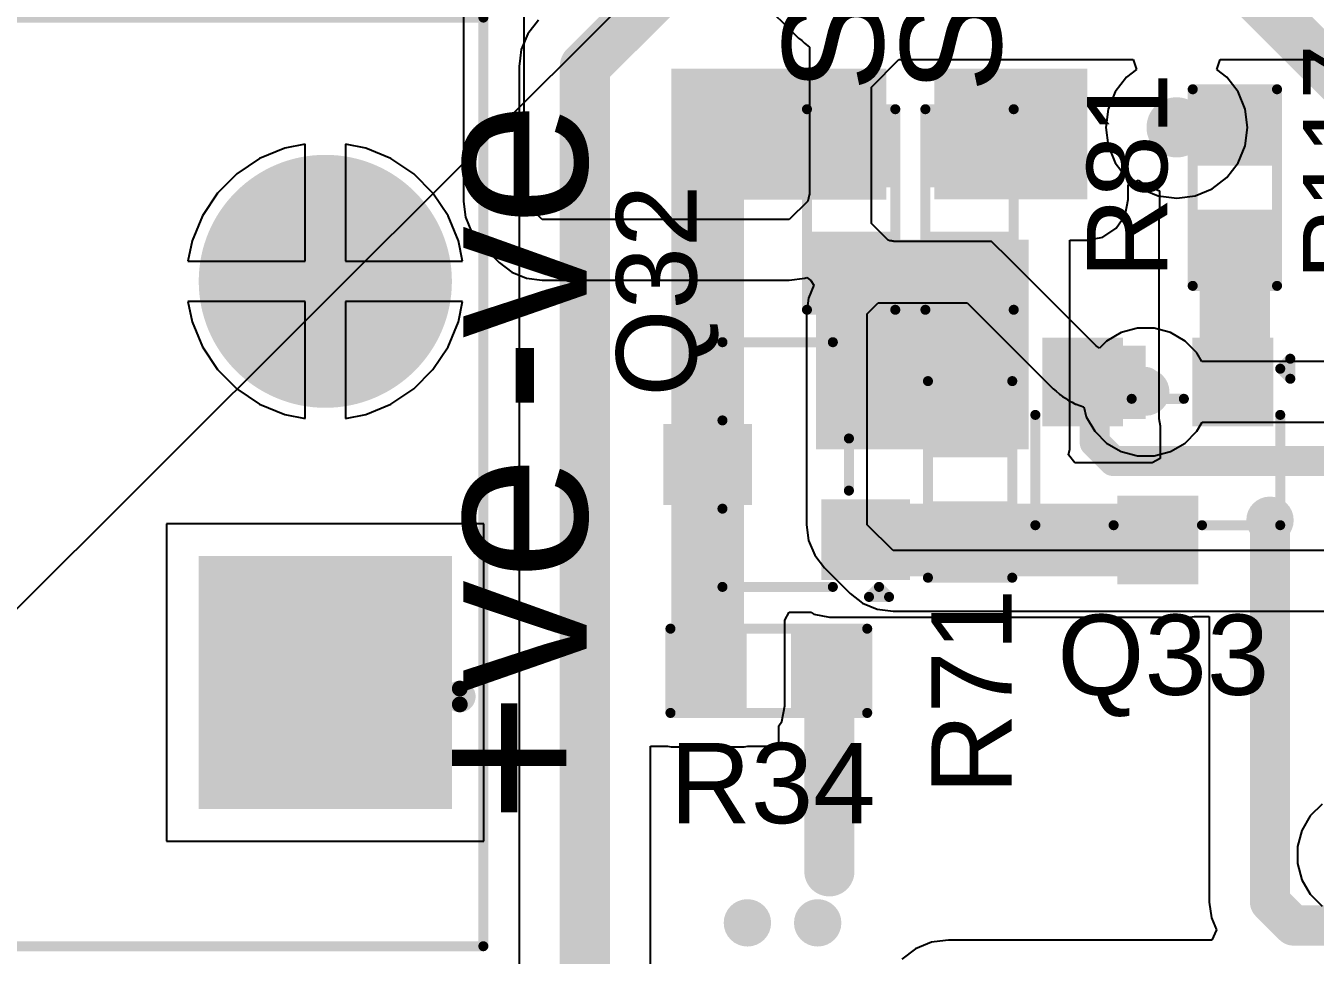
# Model space of a CAD drawing. Header units: millimetres. Extents: x 0 to 214, y 0 to 214.
# Drawn here: x 0.209 to 0.851, y 0.151 to 0.615 of the extents above; entities that cross this region are included whole.
import ezdxf

# ---------------------------------------------------------------- set-up
doc = ezdxf.new("R2010")
doc.units = ezdxf.units.MM
doc.header["$MEASUREMENT"] = 0
for name, color, linetype in [('BottomLayer', 5, 'Continuous'), ('BottomSolder', 6, 'Continuous'), ('MultiLayer', 9, 'Continuous'), ('PadHoleLayer', 156, 'Continuous'), ('TopLayer', 1, 'Continuous'), ('TopOverlay', 2, 'Continuous'), ('TopPaste', 8, 'Continuous'), ('TopSolder', 216, 'Continuous'), ('ViaHoleLayer', 16, 'Continuous')]:
    doc.layers.add(name, color=color, linetype=linetype)
doc.styles.add('Arial', font='', dxfattribs={"height": 0.2})
doc.styles.get('Arial').set_extended_font_data('Arial')

# ---------------------------------------------------------------- blocks, each defined once
blk = doc.blocks.new('TBP01R1_508_02BE_106')
at = {"layer": 'BottomLayer'}
blk.add_hatch(color=5, dxfattribs=at).paths.add_polyline_path([(-0.15906, 0.05906), (-0.04094, 0.05906), (-0.04094, -0.05906), (-0.15906, -0.05906)])
h = blk.add_hatch(color=5, dxfattribs=at)
edge = h.paths.add_edge_path()
edge.add_arc((0.1, 0), 0.05906, 0, 360)
at = {"layer": 'BottomSolder'}
blk.add_hatch(color=6, dxfattribs=at).paths.add_polyline_path([(-0.16306, 0.06306), (-0.03694, 0.06306), (-0.03694, -0.06306), (-0.16306, -0.06306)])
h = blk.add_hatch(color=6, dxfattribs=at)
edge = h.paths.add_edge_path()
edge.add_arc((0.1, 0), 0.06306, 0, 360)
at = {"layer": 'MultiLayer'}
blk.add_hatch(color=9, dxfattribs=at).paths.add_polyline_path([(-0.15906, 0.05906), (-0.04094, 0.05906), (-0.04094, -0.05906), (-0.15906, -0.05906)])
h = blk.add_hatch(color=9, dxfattribs=at)
edge = h.paths.add_edge_path()
edge.add_arc((0.1, 0), 0.05906, 0, 360)
at = {"layer": 'PadHoleLayer'}
h = blk.add_hatch(color=156, dxfattribs=at)
edge = h.paths.add_edge_path()
edge.add_arc((-0.1, 0), 0.03346, 0, 360)
h = blk.add_hatch(color=156, dxfattribs=at)
edge = h.paths.add_edge_path()
edge.add_arc((0.1, 0), 0.03346, 0, 360)
at = {"layer": 'TopLayer'}
blk.add_hatch(color=1, dxfattribs=at).paths.add_polyline_path([(-0.15906, 0.05906), (-0.04094, 0.05906), (-0.04094, -0.05906), (-0.15906, -0.05906)])
h = blk.add_hatch(color=1, dxfattribs=at)
edge = h.paths.add_edge_path()
edge.add_arc((0.1, 0), 0.05906, 0, 360)
at = {"layer": 'TopSolder'}
blk.add_hatch(color=216, dxfattribs=at).paths.add_polyline_path([(-0.16306, 0.06306), (-0.03694, 0.06306), (-0.03694, -0.06306), (-0.16306, -0.06306)])
h = blk.add_hatch(color=216, dxfattribs=at)
edge = h.paths.add_edge_path()
edge.add_arc((0.1, 0), 0.06306, 0, 360)
at = {"layer": 'TopOverlay'}
for points, const_width in [([(-0.2315, 0.3937), (0.2315, 0.3937)], 0.005), ([(-0.2315, 0.3937), (-0.2315, -0.07874)], 0.005), ([(0.2315, 0.3937), (0.2315, -0.07874)], 0.005), ([(-0.145, 0.339), (-0.126, 0.32)], 0.01), ([(-0.075, 0.339), (-0.094, 0.32)], 0.01), ([(0.055, 0.339), (0.074, 0.32)], 0.01), ([(0.055, 0.339), (0.074, 0.32)], 0.01), ([(0.125, 0.339), (0.106, 0.32)], 0.01), ([(0.125, 0.339), (0.106, 0.32)], 0.01), ([(-0.126, 0.32), (-0.094, 0.32)], 0.01), ([(0.074, 0.32), (0.106, 0.32)], 0.01), ([(0.074, 0.32), (0.106, 0.32)], 0.01), ([(-0.2315, -0.07874), (0.2315, -0.07874)], 0.005)]:
    blk.add_lwpolyline(points, dxfattribs=dict(at, const_width=const_width))
for points, const_width in [([(-0.23275, 0.3937, 1), (-0.23025, 0.3937, 1)], 0.0025), ([(-0.23275, 0.3937, 1), (-0.23025, 0.3937, 1)], 0.0025), ([(0.23025, 0.3937, 1), (0.23275, 0.3937, 1)], 0.0025), ([(0.23025, 0.3937, 1), (0.23275, 0.3937, 1)], 0.0025), ([(-0.1475, 0.339, 1), (-0.1425, 0.339, 1)], 0.005), ([(-0.0775, 0.339, 1), (-0.0725, 0.339, 1)], 0.005), ([(0.0525, 0.339, 1), (0.0575, 0.339, 1)], 0.005), ([(0.0525, 0.339, 1), (0.0575, 0.339, 1)], 0.005), ([(0.1225, 0.339, 1), (0.1275, 0.339, 1)], 0.005), ([(0.1225, 0.339, 1), (0.1275, 0.339, 1)], 0.005), ([(-0.1285, 0.32, 1), (-0.1235, 0.32, 1)], 0.005), ([(-0.1285, 0.32, 1), (-0.1235, 0.32, 1)], 0.005), ([(-0.0965, 0.32, 1), (-0.0915, 0.32, 1)], 0.005), ([(-0.0965, 0.32, 1), (-0.0915, 0.32, 1)], 0.005), ([(0.0715, 0.32, 1), (0.0765, 0.32, 1)], 0.005), ([(0.0715, 0.32, 1), (0.0765, 0.32, 1)], 0.005), ([(0.0715, 0.32, 1), (0.0765, 0.32, 1)], 0.005), ([(0.0715, 0.32, 1), (0.0765, 0.32, 1)], 0.005), ([(0.1035, 0.32, 1), (0.1085, 0.32, 1)], 0.005), ([(0.1035, 0.32, 1), (0.1085, 0.32, 1)], 0.005), ([(0.1035, 0.32, 1), (0.1085, 0.32, 1)], 0.005), ([(0.1035, 0.32, 1), (0.1085, 0.32, 1)], 0.005), ([(-0.10306, -0.067, 1), (-0.11094, -0.067, 1)], 0.00787), ([(-0.11291, -0.067, 1), (-0.10897, -0.067, 1)], 0.00394), ([(-0.10503, -0.067, 1), (-0.10109, -0.067, 1)], 0.00394), ([(-0.23275, -0.07874, 1), (-0.23025, -0.07874, 1)], 0.0025), ([(-0.23275, -0.07874, 1), (-0.23025, -0.07874, 1)], 0.0025), ([(0.23025, -0.07874, 1), (0.23275, -0.07874, 1)], 0.0025), ([(0.23025, -0.07874, 1), (0.23275, -0.07874, 1)], 0.0025)]:
    blk.add_lwpolyline(points, format="xyb", close=True, dxfattribs=dict(at, const_width=const_width))
blk = doc.blocks.new('S______B______211')
at = {"layer": 'TopLayer'}
for points in [[(-0.045, -0.0175), (-0.045, 0.0175), (-0.015, 0.0175), (-0.015, -0.0175)], [(0.015, -0.0175), (0.015, 0.0175), (0.045, 0.0175), (0.045, -0.0175)]]:
    blk.add_hatch(color=1, dxfattribs=at).paths.add_polyline_path(points)
at = {"layer": 'TopPaste'}
for points in [[(-0.045, -0.0175), (-0.045, 0.0175), (-0.015, 0.0175), (-0.015, -0.0175)], [(0.015, -0.0175), (0.015, 0.0175), (0.045, 0.0175), (0.045, -0.0175)]]:
    blk.add_hatch(color=8, dxfattribs=at).paths.add_polyline_path(points)
at = {"layer": 'TopSolder'}
for points in [[(-0.049, -0.0215), (-0.049, 0.0215), (-0.011, 0.0215), (-0.011, -0.0215)], [(0.011, -0.0215), (0.011, 0.0215), (0.049, 0.0215), (0.049, -0.0215)]]:
    blk.add_hatch(color=216, dxfattribs=at).paths.add_polyline_path(points)
at = {"layer": 'TopOverlay', "const_width": 0.005}
for points in [[(-0.05, 0.022), (-0.05, -0.022)], [(-0.05, 0.022), (0.05, 0.022)], [(0.05, 0.022), (0.05, -0.022)], [(-0.05, -0.022), (0.05, -0.022)]]:
    blk.add_lwpolyline(points, dxfattribs=at)
at = {"layer": 'TopOverlay', "const_width": 0.0025}
for points in [[(-0.05125, 0.022, 1), (-0.04875, 0.022, 1)], [(-0.05125, 0.022, 1), (-0.04875, 0.022, 1)], [(0.04875, 0.022, 1), (0.05125, 0.022, 1)], [(0.04875, 0.022, 1), (0.05125, 0.022, 1)], [(-0.05125, -0.022, 1), (-0.04875, -0.022, 1)], [(-0.05125, -0.022, 1), (-0.04875, -0.022, 1)], [(0.04875, -0.022, 1), (0.05125, -0.022, 1)], [(0.04875, -0.022, 1), (0.05125, -0.022, 1)]]:
    blk.add_lwpolyline(points, format="xyb", close=True, dxfattribs=at)
blk = doc.blocks.new('RES_0603_216')
at = {"layer": 'TopLayer'}
for points in [[(-0.015, 0.0175), (-0.015, -0.0175), (-0.045, -0.0175), (-0.045, 0.0175)], [(0.045, 0.0175), (0.045, -0.0175), (0.015, -0.0175), (0.015, 0.0175)]]:
    blk.add_hatch(color=1, dxfattribs=at).paths.add_polyline_path(points)
at = {"layer": 'TopPaste'}
for points in [[(-0.015, 0.0175), (-0.015, -0.0175), (-0.045, -0.0175), (-0.045, 0.0175)], [(0.045, 0.0175), (0.045, -0.0175), (0.015, -0.0175), (0.015, 0.0175)]]:
    blk.add_hatch(color=8, dxfattribs=at).paths.add_polyline_path(points)
at = {"layer": 'TopSolder'}
for points in [[(-0.011, 0.0215), (-0.011, -0.0215), (-0.049, -0.0215), (-0.049, 0.0215)], [(0.049, 0.0215), (0.049, -0.0215), (0.011, -0.0215), (0.011, 0.0215)]]:
    blk.add_hatch(color=216, dxfattribs=at).paths.add_polyline_path(points)
at = {"layer": 'TopOverlay', "const_width": 0.005}
for points in [[(-0.049, 0.021), (0.049, 0.021)], [(-0.049, -0.021), (-0.049, 0.021)], [(0.049, -0.021), (0.049, 0.021)], [(-0.049, -0.021), (0.049, -0.021)]]:
    blk.add_lwpolyline(points, dxfattribs=at)
at = {"layer": 'TopOverlay', "const_width": 0.0025}
for points in [[(-0.05025, 0.021, 1), (-0.04775, 0.021, 1)], [(-0.05025, 0.021, 1), (-0.04775, 0.021, 1)], [(0.04775, 0.021, 1), (0.05025, 0.021, 1)], [(0.04775, 0.021, 1), (0.05025, 0.021, 1)], [(-0.05025, -0.021, 1), (-0.04775, -0.021, 1)], [(-0.05025, -0.021, 1), (-0.04775, -0.021, 1)], [(0.04775, -0.021, 1), (0.05025, -0.021, 1)], [(0.04775, -0.021, 1), (0.05025, -0.021, 1)]]:
    blk.add_lwpolyline(points, format="xyb", close=True, dxfattribs=at)
blk = doc.blocks.new('SOT_23_232')
at = {"layer": 'TopLayer'}
for points in [[(-0.01614, 0.05748), (0.01614, 0.05748), (0.01614, 0.02126), (-0.01614, 0.02126)], [(-0.05354, -0.02126), (-0.02126, -0.02126), (-0.02126, -0.05748), (-0.05354, -0.05748)], [(0.02126, -0.02126), (0.05354, -0.02126), (0.05354, -0.05748), (0.02126, -0.05748)]]:
    blk.add_hatch(color=1, dxfattribs=at).paths.add_polyline_path(points)
at = {"layer": 'TopPaste'}
for points in [[(-0.01614, 0.05748), (0.01614, 0.05748), (0.01614, 0.02126), (-0.01614, 0.02126)], [(-0.05354, -0.02126), (-0.02126, -0.02126), (-0.02126, -0.05748), (-0.05354, -0.05748)], [(0.02126, -0.02126), (0.05354, -0.02126), (0.05354, -0.05748), (0.02126, -0.05748)]]:
    blk.add_hatch(color=8, dxfattribs=at).paths.add_polyline_path(points)
at = {"layer": 'TopSolder'}
for points in [[(-0.02014, 0.06148), (0.02014, 0.06148), (0.02014, 0.01726), (-0.02014, 0.01726)], [(-0.05754, -0.01726), (-0.01726, -0.01726), (-0.01726, -0.06148), (-0.05754, -0.06148)], [(0.01726, -0.01726), (0.05754, -0.01726), (0.05754, -0.06148), (0.01726, -0.06148)]]:
    blk.add_hatch(color=216, dxfattribs=at).paths.add_polyline_path(points)
at = {"layer": 'TopOverlay', "const_width": 0.005}
for points in [[(-0.022, 0.032), (-0.061, 0.032)], [(-0.061, 0.032), (-0.061, -0.023)], [(0.061, 0.032), (0.022, 0.032)], [(0.061, 0.032), (0.061, -0.023)], [(0.013, -0.031), (-0.013, -0.031)], [(-0.066, -0.041), (-0.066, -0.051)], [(-0.061, -0.046), (-0.066, -0.041)], [(-0.061, -0.046), (-0.066, -0.051)]]:
    blk.add_lwpolyline(points, dxfattribs=at)
at = {"layer": 'TopOverlay', "const_width": 0.0025}
for points in [[(-0.06225, 0.032, 1), (-0.05975, 0.032, 1)], [(-0.06225, 0.032, 1), (-0.05975, 0.032, 1)], [(-0.02325, 0.032, 1), (-0.02075, 0.032, 1)], [(0.02075, 0.032, 1), (0.02325, 0.032, 1)], [(0.05975, 0.032, 1), (0.06225, 0.032, 1)], [(0.05975, 0.032, 1), (0.06225, 0.032, 1)], [(-0.06225, -0.023, 1), (-0.05975, -0.023, 1)], [(0.05975, -0.023, 1), (0.06225, -0.023, 1)], [(-0.01425, -0.031, 1), (-0.01175, -0.031, 1)], [(0.01175, -0.031, 1), (0.01425, -0.031, 1)], [(-0.06725, -0.041, 1), (-0.06475, -0.041, 1)], [(-0.06725, -0.041, 1), (-0.06475, -0.041, 1)], [(-0.06225, -0.046, 1), (-0.05975, -0.046, 1)], [(-0.06225, -0.046, 1), (-0.05975, -0.046, 1)], [(-0.06725, -0.051, 1), (-0.06475, -0.051, 1)], [(-0.06725, -0.051, 1), (-0.06475, -0.051, 1)]]:
    blk.add_lwpolyline(points, format="xyb", close=True, dxfattribs=at)
blk = doc.blocks.new('SOT_23_233')
at = {"layer": 'TopLayer'}
for points in [[(-0.01614, 0.05748), (0.01614, 0.05748), (0.01614, 0.02126), (-0.01614, 0.02126)], [(-0.05354, -0.02126), (-0.02126, -0.02126), (-0.02126, -0.05748), (-0.05354, -0.05748)], [(0.02126, -0.02126), (0.05354, -0.02126), (0.05354, -0.05748), (0.02126, -0.05748)]]:
    blk.add_hatch(color=1, dxfattribs=at).paths.add_polyline_path(points)
at = {"layer": 'TopPaste'}
for points in [[(-0.01614, 0.05748), (0.01614, 0.05748), (0.01614, 0.02126), (-0.01614, 0.02126)], [(-0.05354, -0.02126), (-0.02126, -0.02126), (-0.02126, -0.05748), (-0.05354, -0.05748)], [(0.02126, -0.02126), (0.05354, -0.02126), (0.05354, -0.05748), (0.02126, -0.05748)]]:
    blk.add_hatch(color=8, dxfattribs=at).paths.add_polyline_path(points)
at = {"layer": 'TopSolder'}
for points in [[(-0.02014, 0.06148), (0.02014, 0.06148), (0.02014, 0.01726), (-0.02014, 0.01726)], [(-0.05754, -0.01726), (-0.01726, -0.01726), (-0.01726, -0.06148), (-0.05754, -0.06148)], [(0.01726, -0.01726), (0.05754, -0.01726), (0.05754, -0.06148), (0.01726, -0.06148)]]:
    blk.add_hatch(color=216, dxfattribs=at).paths.add_polyline_path(points)
at = {"layer": 'TopOverlay', "const_width": 0.005}
for points in [[(-0.061, 0.032), (-0.022, 0.032)], [(-0.061, 0.032), (-0.061, -0.023)], [(0.022, 0.032), (0.061, 0.032)], [(0.061, 0.032), (0.061, -0.023)], [(-0.013, -0.031), (0.013, -0.031)], [(-0.066, -0.041), (-0.066, -0.051)], [(-0.066, -0.041), (-0.061, -0.046)], [(-0.061, -0.046), (-0.066, -0.051)]]:
    blk.add_lwpolyline(points, dxfattribs=at)
at = {"layer": 'TopOverlay', "const_width": 0.0025}
for points in [[(-0.06225, 0.032, 1), (-0.05975, 0.032, 1)], [(-0.06225, 0.032, 1), (-0.05975, 0.032, 1)], [(-0.02325, 0.032, 1), (-0.02075, 0.032, 1)], [(0.02075, 0.032, 1), (0.02325, 0.032, 1)], [(0.05975, 0.032, 1), (0.06225, 0.032, 1)], [(0.05975, 0.032, 1), (0.06225, 0.032, 1)], [(-0.06225, -0.023, 1), (-0.05975, -0.023, 1)], [(0.05975, -0.023, 1), (0.06225, -0.023, 1)], [(-0.01425, -0.031, 1), (-0.01175, -0.031, 1)], [(0.01175, -0.031, 1), (0.01425, -0.031, 1)], [(-0.06725, -0.041, 1), (-0.06475, -0.041, 1)], [(-0.06725, -0.041, 1), (-0.06475, -0.041, 1)], [(-0.06225, -0.046, 1), (-0.05975, -0.046, 1)], [(-0.06225, -0.046, 1), (-0.05975, -0.046, 1)], [(-0.06725, -0.051, 1), (-0.06475, -0.051, 1)], [(-0.06725, -0.051, 1), (-0.06475, -0.051, 1)]]:
    blk.add_lwpolyline(points, format="xyb", close=True, dxfattribs=at)
blk = doc.blocks.new('S______B______259')
at = {"layer": 'TopLayer'}
for points in [[(-0.045, -0.0175), (-0.045, 0.0175), (-0.015, 0.0175), (-0.015, -0.0175)], [(0.015, -0.0175), (0.015, 0.0175), (0.045, 0.0175), (0.045, -0.0175)]]:
    blk.add_hatch(color=1, dxfattribs=at).paths.add_polyline_path(points)
at = {"layer": 'TopPaste'}
for points in [[(-0.045, -0.0175), (-0.045, 0.0175), (-0.015, 0.0175), (-0.015, -0.0175)], [(0.015, -0.0175), (0.015, 0.0175), (0.045, 0.0175), (0.045, -0.0175)]]:
    blk.add_hatch(color=8, dxfattribs=at).paths.add_polyline_path(points)
at = {"layer": 'TopSolder'}
for points in [[(-0.049, -0.0215), (-0.049, 0.0215), (-0.011, 0.0215), (-0.011, -0.0215)], [(0.011, -0.0215), (0.011, 0.0215), (0.049, 0.0215), (0.049, -0.0215)]]:
    blk.add_hatch(color=216, dxfattribs=at).paths.add_polyline_path(points)
at = {"layer": 'TopOverlay', "const_width": 0.005}
for points in [[(0.05, 0.022), (-0.05, 0.022)], [(-0.05, -0.022), (-0.05, 0.022)], [(0.05, -0.022), (0.05, 0.022)], [(0.05, -0.022), (-0.05, -0.022)]]:
    blk.add_lwpolyline(points, dxfattribs=at)
at = {"layer": 'TopOverlay', "const_width": 0.0025}
for points in [[(-0.05125, 0.022, 1), (-0.04875, 0.022, 1)], [(-0.05125, 0.022, 1), (-0.04875, 0.022, 1)], [(0.04875, 0.022, 1), (0.05125, 0.022, 1)], [(0.04875, 0.022, 1), (0.05125, 0.022, 1)], [(-0.05125, -0.022, 1), (-0.04875, -0.022, 1)], [(-0.05125, -0.022, 1), (-0.04875, -0.022, 1)], [(0.04875, -0.022, 1), (0.05125, -0.022, 1)], [(0.04875, -0.022, 1), (0.05125, -0.022, 1)]]:
    blk.add_lwpolyline(points, format="xyb", close=True, dxfattribs=at)
blk = doc.blocks.new('RES_0603_282')
at = {"layer": 'TopLayer'}
for points in [[(-0.015, 0.0175), (-0.015, -0.0175), (-0.045, -0.0175), (-0.045, 0.0175)], [(0.045, 0.0175), (0.045, -0.0175), (0.015, -0.0175), (0.015, 0.0175)]]:
    blk.add_hatch(color=1, dxfattribs=at).paths.add_polyline_path(points)
at = {"layer": 'TopPaste'}
for points in [[(-0.015, 0.0175), (-0.015, -0.0175), (-0.045, -0.0175), (-0.045, 0.0175)], [(0.045, 0.0175), (0.045, -0.0175), (0.015, -0.0175), (0.015, 0.0175)]]:
    blk.add_hatch(color=8, dxfattribs=at).paths.add_polyline_path(points)
at = {"layer": 'TopSolder'}
for points in [[(-0.011, 0.0215), (-0.011, -0.0215), (-0.049, -0.0215), (-0.049, 0.0215)], [(0.049, 0.0215), (0.049, -0.0215), (0.011, -0.0215), (0.011, 0.0215)]]:
    blk.add_hatch(color=216, dxfattribs=at).paths.add_polyline_path(points)
at = {"layer": 'TopOverlay', "const_width": 0.005}
for points in [[(-0.049, -0.021), (-0.049, 0.021)], [(0.049, 0.021), (-0.049, 0.021)], [(0.049, -0.021), (0.049, 0.021)], [(0.049, -0.021), (-0.049, -0.021)]]:
    blk.add_lwpolyline(points, dxfattribs=at)
at = {"layer": 'TopOverlay', "const_width": 0.0025}
for points in [[(-0.05025, 0.021, 1), (-0.04775, 0.021, 1)], [(-0.05025, 0.021, 1), (-0.04775, 0.021, 1)], [(0.04775, 0.021, 1), (0.05025, 0.021, 1)], [(0.04775, 0.021, 1), (0.05025, 0.021, 1)], [(-0.05025, -0.021, 1), (-0.04775, -0.021, 1)], [(-0.05025, -0.021, 1), (-0.04775, -0.021, 1)], [(0.04775, -0.021, 1), (0.05025, -0.021, 1)], [(0.04775, -0.021, 1), (0.05025, -0.021, 1)]]:
    blk.add_lwpolyline(points, format="xyb", close=True, dxfattribs=at)
blk = doc.blocks.new('RES_0603_283')
at = {"layer": 'TopLayer'}
for points in [[(-0.015, 0.0175), (-0.015, -0.0175), (-0.045, -0.0175), (-0.045, 0.0175)], [(0.045, 0.0175), (0.045, -0.0175), (0.015, -0.0175), (0.015, 0.0175)]]:
    blk.add_hatch(color=1, dxfattribs=at).paths.add_polyline_path(points)
at = {"layer": 'TopPaste'}
for points in [[(-0.015, 0.0175), (-0.015, -0.0175), (-0.045, -0.0175), (-0.045, 0.0175)], [(0.045, 0.0175), (0.045, -0.0175), (0.015, -0.0175), (0.015, 0.0175)]]:
    blk.add_hatch(color=8, dxfattribs=at).paths.add_polyline_path(points)
at = {"layer": 'TopSolder'}
for points in [[(-0.011, 0.0215), (-0.011, -0.0215), (-0.049, -0.0215), (-0.049, 0.0215)], [(0.049, 0.0215), (0.049, -0.0215), (0.011, -0.0215), (0.011, 0.0215)]]:
    blk.add_hatch(color=216, dxfattribs=at).paths.add_polyline_path(points)
at = {"layer": 'TopOverlay', "const_width": 0.005}
for points in [[(-0.049, -0.021), (-0.049, 0.021)], [(0.049, 0.021), (-0.049, 0.021)], [(0.049, -0.021), (0.049, 0.021)], [(0.049, -0.021), (-0.049, -0.021)]]:
    blk.add_lwpolyline(points, dxfattribs=at)
at = {"layer": 'TopOverlay', "const_width": 0.0025}
for points in [[(-0.05025, 0.021, 1), (-0.04775, 0.021, 1)], [(-0.05025, 0.021, 1), (-0.04775, 0.021, 1)], [(0.04775, 0.021, 1), (0.05025, 0.021, 1)], [(0.04775, 0.021, 1), (0.05025, 0.021, 1)], [(-0.05025, -0.021, 1), (-0.04775, -0.021, 1)], [(-0.05025, -0.021, 1), (-0.04775, -0.021, 1)], [(0.04775, -0.021, 1), (0.05025, -0.021, 1)], [(0.04775, -0.021, 1), (0.05025, -0.021, 1)]]:
    blk.add_lwpolyline(points, format="xyb", close=True, dxfattribs=at)

msp = doc.modelspace()

# ---------------------------------------------------------------- hatches: boundary and pattern name
at = {"layer": 'BottomLayer'}
h = msp.add_hatch(color=5, dxfattribs=at)
edge = h.paths.add_edge_path()
edge.add_arc((0.5484, 0.57728), 0.01181, 0, 360)
h = msp.add_hatch(color=5, dxfattribs=at)
edge = h.paths.add_edge_path()
edge.add_arc((0.575, 0.577), 0.01181, 0, 360)
h = msp.add_hatch(color=5, dxfattribs=at)
edge = h.paths.add_edge_path()
edge.add_arc((0.67682, 0.57896), 0.01181, 0, 360)
h = msp.add_hatch(color=5, dxfattribs=at)
edge = h.paths.add_edge_path()
edge.add_arc((0.7121, 0.57896), 0.01181, 0, 360)
h = msp.add_hatch(color=5, dxfattribs=at)
edge = h.paths.add_edge_path()
edge.add_arc((0.78202, 0.56398), 0.01181, 0, 360)
h = msp.add_hatch(color=5, dxfattribs=at)
edge = h.paths.add_edge_path()
edge.add_arc((0.5484, 0.54628), 0.01181, 0, 360)
h = msp.add_hatch(color=5, dxfattribs=at)
edge = h.paths.add_edge_path()
edge.add_arc((0.575, 0.546), 0.01181, 0, 360)
h = msp.add_hatch(color=5, dxfattribs=at)
edge = h.paths.add_edge_path()
edge.add_arc((0.7121, 0.54403), 0.01181, 0, 360)
h = msp.add_hatch(color=5, dxfattribs=at)
edge = h.paths.add_edge_path()
edge.add_arc((0.65026, 0.45396), 0.01181, 0, 360)
h = msp.add_hatch(color=5, dxfattribs=at)
edge = h.paths.add_edge_path()
edge.add_arc((0.67914, 0.45396), 0.01181, 0, 360)
h = msp.add_hatch(color=5, dxfattribs=at)
edge = h.paths.add_edge_path()
edge.add_arc((0.76667, 0.432), 0.01181, 0, 360)
h = msp.add_hatch(color=5, dxfattribs=at)
edge = h.paths.add_edge_path()
edge.add_arc((0.64992, 0.41993), 0.01181, 0, 360)
h = msp.add_hatch(color=5, dxfattribs=at)
edge = h.paths.add_edge_path()
edge.add_arc((0.82854, 0.36809), 0.01181, 0, 360)
h = msp.add_hatch(color=5, dxfattribs=at)
edge = h.paths.add_edge_path()
edge.add_arc((0.5682, 0.16736), 0.01181, 0, 360)
h = msp.add_hatch(color=5, dxfattribs=at)
edge = h.paths.add_edge_path()
edge.add_arc((0.6032, 0.16736), 0.01181, 0, 360)
at = {"layer": 'BottomSolder'}
h = msp.add_hatch(color=6, dxfattribs=at)
edge = h.paths.add_edge_path()
edge.add_arc((0.67682, 0.57896), 0.00591, 0, 360)
h = msp.add_hatch(color=6, dxfattribs=at)
edge = h.paths.add_edge_path()
edge.add_arc((0.7121, 0.57896), 0.00591, 0, 360)
h = msp.add_hatch(color=6, dxfattribs=at)
edge = h.paths.add_edge_path()
edge.add_arc((0.5484, 0.57728), 0.00591, 0, 360)
h = msp.add_hatch(color=6, dxfattribs=at)
edge = h.paths.add_edge_path()
edge.add_arc((0.575, 0.577), 0.00591, 0, 360)
h = msp.add_hatch(color=6, dxfattribs=at)
edge = h.paths.add_edge_path()
edge.add_arc((0.78202, 0.56398), 0.00591, 0, 360)
h = msp.add_hatch(color=6, dxfattribs=at)
edge = h.paths.add_edge_path()
edge.add_arc((0.5484, 0.54628), 0.00591, 0, 360)
h = msp.add_hatch(color=6, dxfattribs=at)
edge = h.paths.add_edge_path()
edge.add_arc((0.575, 0.546), 0.00591, 0, 360)
h = msp.add_hatch(color=6, dxfattribs=at)
edge = h.paths.add_edge_path()
edge.add_arc((0.7121, 0.54403), 0.00591, 0, 360)
h = msp.add_hatch(color=6, dxfattribs=at)
edge = h.paths.add_edge_path()
edge.add_arc((0.65026, 0.45396), 0.00591, 0, 360)
h = msp.add_hatch(color=6, dxfattribs=at)
edge = h.paths.add_edge_path()
edge.add_arc((0.67914, 0.45396), 0.00591, 0, 360)
h = msp.add_hatch(color=6, dxfattribs=at)
edge = h.paths.add_edge_path()
edge.add_arc((0.76667, 0.432), 0.00591, 0, 360)
h = msp.add_hatch(color=6, dxfattribs=at)
edge = h.paths.add_edge_path()
edge.add_arc((0.64992, 0.41993), 0.00591, 0, 360)
h = msp.add_hatch(color=6, dxfattribs=at)
edge = h.paths.add_edge_path()
edge.add_arc((0.82854, 0.36809), 0.00591, 0, 360)
h = msp.add_hatch(color=6, dxfattribs=at)
edge = h.paths.add_edge_path()
edge.add_arc((0.5682, 0.16736), 0.00591, 0, 360)
h = msp.add_hatch(color=6, dxfattribs=at)
edge = h.paths.add_edge_path()
edge.add_arc((0.6032, 0.16736), 0.00591, 0, 360)
at = {"layer": 'TopLayer'}
for points in [[(0.53029, 0.52796), (0.63737, 0.52796), (0.63737, 0.59331), (0.53029, 0.59331)], [(0.66137, 0.52807), (0.73749, 0.52807), (0.73749, 0.59331), (0.66137, 0.59331)], [(0.56651, 0.56803), (0.53029, 0.56803), (0.53029, 0.27553), (0.56651, 0.27553)], [(0.82854, 0.51896), (0.79354, 0.51896), (0.79354, 0.41889), (0.82854, 0.41889)], [(0.60237, 0.40346), (0.70837, 0.40346), (0.70837, 0.50803), (0.60237, 0.50803)], [(0.7191, 0.41861), (0.76667, 0.41861), (0.76667, 0.45511), (0.7191, 0.45511)], [(0.78878, 0.37637), (0.60903, 0.37637), (0.60903, 0.34015), (0.78878, 0.34015)]]:
    msp.add_hatch(color=1, dxfattribs=at).paths.add_polyline_path(points)
h = msp.add_hatch(color=1, dxfattribs=at)
edge = h.paths.add_edge_path()
edge.add_arc((0.5484, 0.57728), 0.01181, 0, 360)
h = msp.add_hatch(color=1, dxfattribs=at)
edge = h.paths.add_edge_path()
edge.add_arc((0.575, 0.577), 0.01181, 0, 360)
h = msp.add_hatch(color=1, dxfattribs=at)
edge = h.paths.add_edge_path()
edge.add_arc((0.67682, 0.57896), 0.01181, 0, 360)
h = msp.add_hatch(color=1, dxfattribs=at)
edge = h.paths.add_edge_path()
edge.add_arc((0.7121, 0.57896), 0.01181, 0, 360)
h = msp.add_hatch(color=1, dxfattribs=at)
edge = h.paths.add_edge_path()
edge.add_arc((0.78202, 0.56398), 0.01181, 0, 360)
h = msp.add_hatch(color=1, dxfattribs=at)
edge = h.paths.add_edge_path()
edge.add_arc((0.5484, 0.54628), 0.01181, 0, 360)
h = msp.add_hatch(color=1, dxfattribs=at)
edge = h.paths.add_edge_path()
edge.add_arc((0.575, 0.546), 0.01181, 0, 360)
h = msp.add_hatch(color=1, dxfattribs=at)
edge = h.paths.add_edge_path()
edge.add_arc((0.7121, 0.54403), 0.01181, 0, 360)
h = msp.add_hatch(color=1, dxfattribs=at)
edge = h.paths.add_edge_path()
edge.add_arc((0.65026, 0.45396), 0.01181, 0, 360)
h = msp.add_hatch(color=1, dxfattribs=at)
edge = h.paths.add_edge_path()
edge.add_arc((0.67914, 0.45396), 0.01181, 0, 360)
h = msp.add_hatch(color=1, dxfattribs=at)
edge = h.paths.add_edge_path()
edge.add_arc((0.76667, 0.432), 0.01181, 0, 360)
h = msp.add_hatch(color=1, dxfattribs=at)
edge = h.paths.add_edge_path()
edge.add_arc((0.64992, 0.41993), 0.01181, 0, 360)
h = msp.add_hatch(color=1, dxfattribs=at)
edge = h.paths.add_edge_path()
edge.add_arc((0.82854, 0.36809), 0.01181, 0, 360)
h = msp.add_hatch(color=1, dxfattribs=at)
edge = h.paths.add_edge_path()
edge.add_arc((0.5682, 0.16736), 0.01181, 0, 360)
h = msp.add_hatch(color=1, dxfattribs=at)
edge = h.paths.add_edge_path()
edge.add_arc((0.6032, 0.16736), 0.01181, 0, 360)
at = {"layer": 'TopSolder'}
h = msp.add_hatch(color=216, dxfattribs=at)
edge = h.paths.add_edge_path()
edge.add_arc((0.67682, 0.57896), 0.00591, 0, 360)
h = msp.add_hatch(color=216, dxfattribs=at)
edge = h.paths.add_edge_path()
edge.add_arc((0.7121, 0.57896), 0.00591, 0, 360)
h = msp.add_hatch(color=216, dxfattribs=at)
edge = h.paths.add_edge_path()
edge.add_arc((0.5484, 0.57728), 0.00591, 0, 360)
h = msp.add_hatch(color=216, dxfattribs=at)
edge = h.paths.add_edge_path()
edge.add_arc((0.575, 0.577), 0.00591, 0, 360)
h = msp.add_hatch(color=216, dxfattribs=at)
edge = h.paths.add_edge_path()
edge.add_arc((0.78202, 0.56398), 0.00591, 0, 360)
h = msp.add_hatch(color=216, dxfattribs=at)
edge = h.paths.add_edge_path()
edge.add_arc((0.5484, 0.54628), 0.00591, 0, 360)
h = msp.add_hatch(color=216, dxfattribs=at)
edge = h.paths.add_edge_path()
edge.add_arc((0.575, 0.546), 0.00591, 0, 360)
h = msp.add_hatch(color=216, dxfattribs=at)
edge = h.paths.add_edge_path()
edge.add_arc((0.7121, 0.54403), 0.00591, 0, 360)
h = msp.add_hatch(color=216, dxfattribs=at)
edge = h.paths.add_edge_path()
edge.add_arc((0.65026, 0.45396), 0.00591, 0, 360)
h = msp.add_hatch(color=216, dxfattribs=at)
edge = h.paths.add_edge_path()
edge.add_arc((0.67914, 0.45396), 0.00591, 0, 360)
h = msp.add_hatch(color=216, dxfattribs=at)
edge = h.paths.add_edge_path()
edge.add_arc((0.76667, 0.432), 0.00591, 0, 360)
h = msp.add_hatch(color=216, dxfattribs=at)
edge = h.paths.add_edge_path()
edge.add_arc((0.64992, 0.41993), 0.00591, 0, 360)
h = msp.add_hatch(color=216, dxfattribs=at)
edge = h.paths.add_edge_path()
edge.add_arc((0.82854, 0.36809), 0.00591, 0, 360)
h = msp.add_hatch(color=216, dxfattribs=at)
edge = h.paths.add_edge_path()
edge.add_arc((0.5682, 0.16736), 0.00591, 0, 360)
h = msp.add_hatch(color=216, dxfattribs=at)
edge = h.paths.add_edge_path()
edge.add_arc((0.6032, 0.16736), 0.00591, 0, 360)
at = {"layer": 'ViaHoleLayer'}
h = msp.add_hatch(color=16, dxfattribs=at)
edge = h.paths.add_edge_path()
edge.add_arc((0.67682, 0.57896), 0.00591, 0, 360)
h = msp.add_hatch(color=16, dxfattribs=at)
edge = h.paths.add_edge_path()
edge.add_arc((0.7121, 0.57896), 0.00591, 0, 360)
h = msp.add_hatch(color=16, dxfattribs=at)
edge = h.paths.add_edge_path()
edge.add_arc((0.5484, 0.57728), 0.00591, 0, 360)
h = msp.add_hatch(color=16, dxfattribs=at)
edge = h.paths.add_edge_path()
edge.add_arc((0.575, 0.577), 0.00591, 0, 360)
h = msp.add_hatch(color=16, dxfattribs=at)
edge = h.paths.add_edge_path()
edge.add_arc((0.78202, 0.56398), 0.00591, 0, 360)
h = msp.add_hatch(color=16, dxfattribs=at)
edge = h.paths.add_edge_path()
edge.add_arc((0.5484, 0.54628), 0.00591, 0, 360)
h = msp.add_hatch(color=16, dxfattribs=at)
edge = h.paths.add_edge_path()
edge.add_arc((0.575, 0.546), 0.00591, 0, 360)
h = msp.add_hatch(color=16, dxfattribs=at)
edge = h.paths.add_edge_path()
edge.add_arc((0.7121, 0.54403), 0.00591, 0, 360)
h = msp.add_hatch(color=16, dxfattribs=at)
edge = h.paths.add_edge_path()
edge.add_arc((0.65026, 0.45396), 0.00591, 0, 360)
h = msp.add_hatch(color=16, dxfattribs=at)
edge = h.paths.add_edge_path()
edge.add_arc((0.67914, 0.45396), 0.00591, 0, 360)
h = msp.add_hatch(color=16, dxfattribs=at)
edge = h.paths.add_edge_path()
edge.add_arc((0.76667, 0.432), 0.00591, 0, 360)
h = msp.add_hatch(color=16, dxfattribs=at)
edge = h.paths.add_edge_path()
edge.add_arc((0.64992, 0.41993), 0.00591, 0, 360)
h = msp.add_hatch(color=16, dxfattribs=at)
edge = h.paths.add_edge_path()
edge.add_arc((0.82854, 0.36809), 0.00591, 0, 360)
h = msp.add_hatch(color=16, dxfattribs=at)
edge = h.paths.add_edge_path()
edge.add_arc((0.5682, 0.16736), 0.00591, 0, 360)
h = msp.add_hatch(color=16, dxfattribs=at)
edge = h.paths.add_edge_path()
edge.add_arc((0.6032, 0.16736), 0.00591, 0, 360)

# ---------------------------------------------------------------- linework, layer by layer
at = {"layer": 'BottomLayer'}
for p, q in [((0.457, 0.527), (0.457, 0.981)), ((0.42674, 0.69507), (0.42674, 0.527)), ((0.57426, 0.62794), (0.5937, 0.60851)), ((0.5937, 0.60851), (0.59527, 0.6073)), ((0.59527, 0.6073), (0.59668, 0.6059)), ((0.59668, 0.6059), (0.59911, 0.60403)), ((0.59911, 0.60403), (0.59911, 0.59395)), ((0.62997, 0.58407), (0.64368, 0.59778)), ((0.64368, 0.59778), (0.76036, 0.59778)), ((0.76036, 0.59778), (0.76205, 0.59278)), ((0.802, 0.59278), (0.80369, 0.59778)), ((0.80369, 0.59778), (0.93682, 0.59778)), ((0.59911, 0.59395), (0.59903, 0.59345)), ((0.59903, 0.59345), (0.59911, 0.59275)), ((0.59911, 0.59275), (0.59911, 0.53274)), ((0.76205, 0.59278), (0.75706, 0.58895)), ((0.80699, 0.58895), (0.802, 0.59278)), ((0.75706, 0.58895), (0.75145, 0.58163)), ((0.80701, 0.58892), (0.80699, 0.58895)), ((0.81262, 0.58161), (0.80701, 0.58892)), ((0.62997, 0.51603), (0.62997, 0.58407)), ((0.75145, 0.58163), (0.74793, 0.57312)), ((0.81615, 0.5731), (0.81262, 0.58161)), ((0.74793, 0.57312), (0.74672, 0.56398)), ((0.81735, 0.56396), (0.81615, 0.5731)), ((0.74672, 0.56398), (0.74793, 0.55485)), ((0.81615, 0.55482), (0.81735, 0.56396)), ((0.33778, 0.55362), (0.32521, 0.54842)), ((0.34792, 0.55564), (0.33778, 0.55362)), ((0.34792, 0.49722), (0.34792, 0.55564)), ((0.37806, 0.55362), (0.36792, 0.55564)), ((0.36792, 0.55564), (0.36792, 0.49722)), ((0.39063, 0.54842), (0.37806, 0.55362)), ((0.74793, 0.55485), (0.75145, 0.54633)), ((0.81262, 0.54631), (0.81615, 0.55482)), ((0.32521, 0.54842), (0.3139, 0.54086)), ((0.40194, 0.54086), (0.39063, 0.54842)), ((0.75145, 0.54633), (0.75706, 0.53902)), ((0.80701, 0.539), (0.81262, 0.54631)), ((0.3139, 0.54086), (0.30428, 0.53124)), ((0.41156, 0.53124), (0.40194, 0.54086)), ((0.75706, 0.53902), (0.75709, 0.539)), ((0.75709, 0.539), (0.7644, 0.53339)), ((0.7644, 0.53339), (0.77291, 0.52986)), ((0.79118, 0.52986), (0.7997, 0.53339)), ((0.7997, 0.53339), (0.80701, 0.539)), ((0.30428, 0.53124), (0.29672, 0.51993)), ((0.41911, 0.51993), (0.41156, 0.53124)), ((0.42674, 0.527), (0.42777, 0.51917)), ((0.466, 0.518), (0.457, 0.527)), ((0.59824, 0.52724), (0.589, 0.518)), ((0.59904, 0.53021), (0.59824, 0.52724)), ((0.59911, 0.53075), (0.59904, 0.53021)), ((0.59911, 0.53274), (0.59911, 0.53273)), ((0.59911, 0.53273), (0.59911, 0.53075)), ((0.77291, 0.52986), (0.78205, 0.52866)), ((0.78205, 0.52866), (0.79118, 0.52986)), ((0.29672, 0.51993), (0.29152, 0.50737)), ((0.42432, 0.50737), (0.41911, 0.51993)), ((0.42777, 0.51917), (0.43079, 0.51187)), ((0.589, 0.518), (0.466, 0.518)), ((0.63832, 0.50768), (0.62997, 0.51603)), ((0.43079, 0.51187), (0.4356, 0.5056)), ((0.63915, 0.50745), (0.63832, 0.50768)), ((0.29152, 0.50737), (0.2895, 0.49722)), ((0.42634, 0.49722), (0.42432, 0.50737)), ((0.4356, 0.5056), (0.4446, 0.4966)), ((0.64006, 0.50736), (0.63915, 0.50745)), ((0.64028, 0.50727), (0.64006, 0.50736)), ((0.64087, 0.50721), (0.64028, 0.50727)), ((0.64121, 0.50713), (0.64087, 0.50721)), ((0.64305, 0.50713), (0.64121, 0.50713)), ((0.64338, 0.50709), (0.64305, 0.50713)), ((0.66428, 0.50709), (0.64338, 0.50709)), ((0.68987, 0.50709), (0.66428, 0.50709)), ((0.66428, 0.50709), (0.66428, 0.50709)), ((0.69873, 0.49823), (0.68987, 0.50709)), ((0.2895, 0.49722), (0.34792, 0.49722)), ((0.36792, 0.49722), (0.42634, 0.49722)), ((0.4446, 0.4966), (0.45087, 0.49179)), ((0.7205, 0.47646), (0.69873, 0.49823)), ((0.69873, 0.49823), (0.69873, 0.49823)), ((0.69873, 0.49823), (0.69873, 0.49823)), ((0.45087, 0.49179), (0.45817, 0.48877)), ((0.45817, 0.48877), (0.466, 0.48774)), ((0.589, 0.48774), (0.59683, 0.48877)), ((0.59683, 0.48877), (0.59776, 0.48916)), ((0.59776, 0.48916), (0.59981, 0.4876)), ((0.466, 0.48774), (0.589, 0.48774)), ((0.60136, 0.48524), (0.59871, 0.47883)), ((0.59981, 0.4876), (0.60136, 0.48524)), ((0.34792, 0.47722), (0.2895, 0.47722)), ((0.2895, 0.47722), (0.29152, 0.46708)), ((0.34792, 0.4188), (0.34792, 0.47722)), ((0.42634, 0.47722), (0.36792, 0.47722)), ((0.36792, 0.47722), (0.36792, 0.4188)), ((0.42432, 0.46708), (0.42634, 0.47722)), ((0.59871, 0.47883), (0.59768, 0.471)), ((0.62794, 0.471), (0.6334, 0.47646)), ((0.6334, 0.47646), (0.67771, 0.47646)), ((0.67771, 0.47646), (0.6991, 0.45506)), ((0.74192, 0.45504), (0.7205, 0.47646)), ((0.59768, 0.471), (0.59768, 0.3658)), ((0.62794, 0.3658), (0.62794, 0.471)), ((0.29152, 0.46708), (0.29672, 0.45451)), ((0.41911, 0.45451), (0.42432, 0.46708)), ((0.76248, 0.46381), (0.75439, 0.46165)), ((0.77086, 0.46381), (0.76248, 0.46381)), ((0.77895, 0.46165), (0.77086, 0.46381)), ((0.74714, 0.45746), (0.74352, 0.45384)), ((0.75439, 0.46165), (0.74714, 0.45746)), ((0.78621, 0.45746), (0.77895, 0.46165)), ((0.79213, 0.45154), (0.78621, 0.45746)), ((0.29672, 0.45451), (0.30428, 0.4432)), ((0.41156, 0.4432), (0.41911, 0.45451)), ((0.6991, 0.45506), (0.72052, 0.43364)), ((0.74198, 0.45502), (0.74192, 0.45504)), ((0.74192, 0.45504), (0.74192, 0.45504)), ((0.74201, 0.45499), (0.74198, 0.45502)), ((0.74352, 0.45384), (0.74201, 0.45499)), ((0.74352, 0.45384), (0.74352, 0.45384)), ((0.79461, 0.44724), (0.79213, 0.45154)), ((1.52724, 0.44724), (0.79461, 0.44724)), ((0.30428, 0.4432), (0.3139, 0.43358)), ((0.40194, 0.43358), (0.41156, 0.4432)), ((0.3139, 0.43358), (0.32521, 0.42603)), ((0.39063, 0.42603), (0.40194, 0.43358)), ((0.72052, 0.43364), (0.72209, 0.43244)), ((0.72209, 0.43244), (0.72349, 0.43104)), ((0.72349, 0.43104), (0.72359, 0.43098)), ((0.72359, 0.43098), (0.72368, 0.4309)), ((0.72368, 0.4309), (0.72368, 0.43089)), ((0.72368, 0.43089), (0.7238, 0.43083)), ((0.7238, 0.43083), (0.72509, 0.42984)), ((0.32521, 0.42603), (0.33778, 0.42082)), ((0.37806, 0.42082), (0.39063, 0.42603)), ((0.72509, 0.42984), (0.72668, 0.42892)), ((0.72668, 0.42892), (0.72679, 0.42884)), ((0.72679, 0.42884), (0.72686, 0.42881)), ((0.72686, 0.42881), (0.72839, 0.42763)), ((0.72839, 0.42763), (0.72995, 0.42699)), ((0.72995, 0.42699), (0.73139, 0.42612)), ((0.73139, 0.42612), (0.73139, 0.42612)), ((0.73139, 0.42612), (0.73167, 0.42603)), ((0.73167, 0.42603), (0.73193, 0.42589)), ((0.73193, 0.42589), (0.73385, 0.42537)), ((0.73385, 0.42537), (0.73569, 0.42461)), ((0.73569, 0.42461), (0.73572, 0.4246)), ((0.73572, 0.4246), (0.73703, 0.41972)), ((0.33778, 0.42082), (0.34792, 0.4188)), ((0.36792, 0.4188), (0.37806, 0.42082)), ((0.73703, 0.41972), (0.74122, 0.41247)), ((0.74122, 0.41247), (0.74714, 0.40655)), ((0.78621, 0.40655), (0.79213, 0.41247)), ((0.79213, 0.41247), (0.79473, 0.41698)), ((0.79473, 0.41698), (1.07298, 0.41698)), ((0.74714, 0.40655), (0.75439, 0.40236)), ((0.77895, 0.40236), (0.78621, 0.40655)), ((0.75439, 0.40236), (0.76248, 0.40019)), ((0.76248, 0.40019), (0.77086, 0.40019)), ((0.77086, 0.40019), (0.77895, 0.40236)), ((0.43697, 0.36628), (0.27886, 0.36628)), ((0.27886, 0.36628), (0.27886, 0.20817)), ((0.43697, 0.20817), (0.43697, 0.36628)), ((0.59768, 0.3658), (0.59768, 0.3658)), ((0.59768, 0.3658), (0.59871, 0.35796)), ((0.64073, 0.353), (0.62794, 0.3658)), ((0.59871, 0.35796), (0.60173, 0.35067)), ((0.60173, 0.35067), (0.60654, 0.3444)), ((1.071, 0.353), (0.64073, 0.353)), ((0.60654, 0.3444), (0.60654, 0.3444)), ((0.60654, 0.3444), (0.61934, 0.3316)), ((0.61934, 0.3316), (0.6256, 0.32679)), ((0.6256, 0.32679), (0.6329, 0.32377)), ((0.6329, 0.32377), (0.64073, 0.32274)), ((0.64073, 0.32274), (1.071, 0.32274)), ((0.8545, 0.22661), (0.84858, 0.22069)), ((0.84858, 0.22069), (0.84439, 0.21344)), ((0.84439, 0.21344), (0.84223, 0.20535)), ((0.27886, 0.20817), (0.43697, 0.20817)), ((0.84223, 0.20535), (0.84223, 0.19697)), ((0.84223, 0.19697), (0.84439, 0.18888)), ((0.84439, 0.18888), (0.84858, 0.18163)), ((0.84858, 0.18163), (0.8545, 0.1757))]:
    msp.add_line(p, q, dxfattribs=at)
at = {"layer": 'BottomLayer', "const_width": 0.03}
msp.add_lwpolyline([(0.78202, 0.56398), (0.78205, 0.56396)], dxfattribs=at)
at = {"layer": 'BottomLayer', "const_width": 0.015}
for points in [[(0.77452, 0.56398, 1), (0.78952, 0.56398, 1)], [(0.77455, 0.56396, 1), (0.78955, 0.56396, 1)]]:
    msp.add_lwpolyline(points, format="xyb", close=True, dxfattribs=at)
at = {"layer": 'BottomSolder'}
msp.add_line((0.01331, 0.13315), (214.05121, 213.98292), dxfattribs=at)
at = {"layer": 'TopLayer'}
for p, q in [((0.46404, 0.61742), (0.45883, 0.61064)), ((0.45883, 0.61064), (0.45555, 0.60273)), ((0.45499, 0.59849), (0.45444, 0.59425)), ((0.45555, 0.60273), (0.45499, 0.59849)), ((0.45444, 0.59425), (0.45444, 0.10624)), ((0.33778, 0.55362), (0.32521, 0.54842)), ((0.34792, 0.55564), (0.33778, 0.55362)), ((0.34792, 0.49722), (0.34792, 0.55564)), ((0.37806, 0.55362), (0.36792, 0.55564)), ((0.36792, 0.55564), (0.36792, 0.49722)), ((0.39063, 0.54842), (0.37806, 0.55362)), ((0.32521, 0.54842), (0.3139, 0.54086)), ((0.40194, 0.54086), (0.39063, 0.54842)), ((0.3139, 0.54086), (0.30428, 0.53124)), ((0.41156, 0.53124), (0.40194, 0.54086)), ((0.75788, 0.53524), (0.76288, 0.53771)), ((0.75788, 0.52807), (0.75788, 0.53524)), ((0.76288, 0.53771), (0.76563, 0.53559)), ((0.76563, 0.53559), (0.77354, 0.53232)), ((0.30428, 0.53124), (0.29672, 0.51993)), ((0.41911, 0.51993), (0.41156, 0.53124)), ((0.75633, 0.52027), (0.75788, 0.52807)), ((0.77354, 0.53232), (0.77354, 0.53232)), ((0.77354, 0.53232), (0.77354, 0.52093)), ((0.77354, 0.52093), (0.77315, 0.51896)), ((0.29672, 0.51993), (0.29152, 0.50737)), ((0.42432, 0.50737), (0.41911, 0.51993)), ((0.75191, 0.51365), (0.75633, 0.52027)), ((0.77315, 0.51896), (0.77315, 0.41889)), ((0.72876, 0.40346), (0.72876, 0.50768)), ((0.72876, 0.50768), (0.73749, 0.50768)), ((0.73749, 0.50768), (0.74529, 0.50923)), ((0.74529, 0.50923), (0.75191, 0.51365)), ((0.29152, 0.50737), (0.2895, 0.49722)), ((0.42634, 0.49722), (0.42432, 0.50737)), ((0.2895, 0.49722), (0.34792, 0.49722)), ((0.36792, 0.49722), (0.42634, 0.49722)), ((0.34792, 0.47722), (0.2895, 0.47722)), ((0.2895, 0.47722), (0.29152, 0.46708)), ((0.34792, 0.4188), (0.34792, 0.47722)), ((0.42634, 0.47722), (0.36792, 0.47722)), ((0.36792, 0.47722), (0.36792, 0.4188)), ((0.42432, 0.46708), (0.42634, 0.47722)), ((0.29152, 0.46708), (0.29672, 0.45451)), ((0.41911, 0.45451), (0.42432, 0.46708)), ((0.29672, 0.45451), (0.30428, 0.4432)), ((0.41156, 0.4432), (0.41911, 0.45451)), ((0.30428, 0.4432), (0.3139, 0.43358)), ((0.40194, 0.43358), (0.41156, 0.4432)), ((0.3139, 0.43358), (0.32521, 0.42603)), ((0.39063, 0.42603), (0.40194, 0.43358)), ((0.32521, 0.42603), (0.33778, 0.42082)), ((0.37806, 0.42082), (0.39063, 0.42603)), ((0.33778, 0.42082), (0.34792, 0.4188)), ((0.36792, 0.4188), (0.37806, 0.42082)), ((0.77315, 0.41889), (0.7739, 0.41512)), ((0.7739, 0.41512), (0.7739, 0.39889)), ((0.7282, 0.40063), (0.72876, 0.40346)), ((0.73137, 0.39676), (0.7282, 0.40063)), ((0.7739, 0.39889), (0.76978, 0.39676)), ((0.76978, 0.39676), (0.73137, 0.39676)), ((0.43697, 0.36628), (0.27886, 0.36628)), ((0.27886, 0.36628), (0.27886, 0.20817)), ((0.43697, 0.20817), (0.43697, 0.36628)), ((0.5869, 0.3182), (0.58903, 0.32232)), ((0.58903, 0.32232), (0.59972, 0.32232)), ((0.59972, 0.32232), (0.60123, 0.32131)), ((0.60123, 0.32131), (0.60903, 0.31976)), ((0.5869, 0.27553), (0.5869, 0.3182)), ((0.60903, 0.31976), (0.78878, 0.31976)), ((0.78878, 0.31976), (0.79075, 0.32015)), ((0.79075, 0.32015), (0.79829, 0.32015)), ((0.79829, 0.32015), (0.79829, 0.17775)), ((0.58535, 0.26773), (0.5869, 0.27553)), ((0.58387, 0.26551), (0.58535, 0.26773)), ((0.58387, 0.25553), (0.58387, 0.26551)), ((0.52, 0.09267), (0.52, 0.25553)), ((0.52, 0.25553), (0.52832, 0.25553)), ((0.52832, 0.25553), (0.53029, 0.25514)), ((0.53029, 0.25514), (0.56651, 0.25514)), ((0.56651, 0.25514), (0.56848, 0.25553)), ((0.56848, 0.25553), (0.58387, 0.25553)), ((0.27886, 0.20817), (0.43697, 0.20817)), ((0.79829, 0.17775), (0.79932, 0.16992)), ((0.79932, 0.16992), (0.80184, 0.16381)), ((0.80184, 0.16381), (0.79961, 0.15881)), ((0.65193, 0.15442), (0.64514, 0.14921)), ((0.65983, 0.1577), (0.65193, 0.15442)), ((0.66408, 0.15826), (0.65983, 0.1577)), ((0.66832, 0.15881), (0.66408, 0.15826)), ((0.79961, 0.15881), (0.66832, 0.15881))]:
    msp.add_line(p, q, dxfattribs=at)
for points, const_width in [([(0.48722, 0.59425), (0.521, 0.62803)], 0.025), ([(0.82287, 0.62803), (0.86458, 0.58633)], 0.025), ([(0.48722, 0.09267), (0.48722, 0.59425)], 0.025), ([(0.78202, 0.56398), (0.81102, 0.56398)], 0.025), ([(0.81102, 0.56398), (0.81104, 0.56396)], 0.025), ([(0.67887, 0.55303), (0.7191, 0.55303)], 0.03), ([(0.68294, 0.45891), (0.68294, 0.48896)], 0.03), ([(0.67887, 0.49303), (0.68294, 0.48896)], 0.01), ([(0.67914, 0.45511), (0.68294, 0.45891)], 0.03), ([(0.73524, 0.437), (0.73721, 0.43503)], 0.015), ([(0.73524, 0.43503), (0.73524, 0.437)], 0.015), ([(0.74289, 0.43686), (0.74842, 0.43686)], 0.015), ([(0.75025, 0.43503), (0.75222, 0.437)], 0.015), ([(0.75222, 0.437), (0.76667, 0.437)], 0.015), ([(0.73524, 0.43503), (0.73721, 0.43503)], 0.015), ([(0.73721, 0.43503), (0.74123, 0.43101)], 0.015), ([(0.73721, 0.43503), (0.74289, 0.43503)], 0.015), ([(0.74123, 0.40692), (0.74123, 0.43101)], 0.015), ([(0.74123, 0.40692), (0.75052, 0.39763)], 0.015), ([(0.75052, 0.39763), (0.90982, 0.39763)], 0.015), ([(0.82854, 0.17775), (0.82854, 0.36809)], 0.02), ([(0.60887, 0.29303), (0.60903, 0.29287)], 0.025), ([(0.60903, 0.19303), (0.60903, 0.29287)], 0.025), ([(0.82854, 0.17775), (0.84026, 0.16603)], 0.02), ([(0.84026, 0.16603), (0.89915, 0.16603)], 0.02)]:
    msp.add_lwpolyline(points, dxfattribs=dict(at, const_width=const_width))
for points, const_width in [([(0.48097, 0.59425, 1), (0.49347, 0.59425, 1)], 0.0125), ([(0.48097, 0.59425, 1), (0.49347, 0.59425, 1)], 0.0125), ([(0.77577, 0.56398, 1), (0.78827, 0.56398, 1)], 0.0125), ([(0.80477, 0.56398, 1), (0.81727, 0.56398, 1)], 0.0125), ([(0.80477, 0.56398, 1), (0.81727, 0.56398, 1)], 0.0125), ([(0.80479, 0.56396, 1), (0.81729, 0.56396, 1)], 0.0125), ([(0.67137, 0.55303, 1), (0.68637, 0.55303, 1)], 0.015), ([(0.7116, 0.55303, 1), (0.7266, 0.55303, 1)], 0.015), ([(0.67544, 0.48896, 1), (0.69044, 0.48896, 1)], 0.015), ([(0.67637, 0.49303, 1), (0.68137, 0.49303, 1)], 0.005), ([(0.68044, 0.48896, 1), (0.68544, 0.48896, 1)], 0.005), ([(0.67164, 0.45511, 1), (0.68664, 0.45511, 1)], 0.015), ([(0.67544, 0.45891, 1), (0.69044, 0.45891, 1)], 0.015), ([(0.67544, 0.45891, 1), (0.69044, 0.45891, 1)], 0.015), ([(0.73149, 0.437, 1), (0.73899, 0.437, 1)], 0.0075), ([(0.73149, 0.437, 1), (0.73899, 0.437, 1)], 0.0075), ([(0.73914, 0.43686, 1), (0.74664, 0.43686, 1)], 0.0075), ([(0.74467, 0.43686, 1), (0.75217, 0.43686, 1)], 0.0075), ([(0.74847, 0.437, 1), (0.75597, 0.437, 1)], 0.0075), ([(0.74847, 0.437, 1), (0.75597, 0.437, 1)], 0.0075), ([(0.76292, 0.437, 1), (0.77042, 0.437, 1)], 0.0075), ([(0.73149, 0.43503, 1), (0.73899, 0.43503, 1)], 0.0075), ([(0.73149, 0.43503, 1), (0.73899, 0.43503, 1)], 0.0075), ([(0.73346, 0.43503, 1), (0.74096, 0.43503, 1)], 0.0075), ([(0.73346, 0.43503, 1), (0.74096, 0.43503, 1)], 0.0075), ([(0.73346, 0.43503, 1), (0.74096, 0.43503, 1)], 0.0075), ([(0.73346, 0.43503, 1), (0.74096, 0.43503, 1)], 0.0075), ([(0.73748, 0.43101, 1), (0.74498, 0.43101, 1)], 0.0075), ([(0.73748, 0.43101, 1), (0.74498, 0.43101, 1)], 0.0075), ([(0.73914, 0.43503, 1), (0.74664, 0.43503, 1)], 0.0075), ([(0.7465, 0.43503, 1), (0.754, 0.43503, 1)], 0.0075), ([(0.73748, 0.40692, 1), (0.74498, 0.40692, 1)], 0.0075), ([(0.73748, 0.40692, 1), (0.74498, 0.40692, 1)], 0.0075), ([(0.74677, 0.39763, 1), (0.75427, 0.39763, 1)], 0.0075), ([(0.74677, 0.39763, 1), (0.75427, 0.39763, 1)], 0.0075), ([(0.82354, 0.36809, 1), (0.83354, 0.36809, 1)], 0.01), ([(0.60262, 0.29303, 1), (0.61512, 0.29303, 1)], 0.0125), ([(0.60278, 0.29287, 1), (0.61528, 0.29287, 1)], 0.0125), ([(0.60278, 0.29287, 1), (0.61528, 0.29287, 1)], 0.0125), ([(0.60278, 0.19303, 1), (0.61528, 0.19303, 1)], 0.0125), ([(0.82354, 0.17775, 1), (0.83354, 0.17775, 1)], 0.01), ([(0.82354, 0.17775, 1), (0.83354, 0.17775, 1)], 0.01), ([(0.83526, 0.16603, 1), (0.84526, 0.16603, 1)], 0.01), ([(0.83526, 0.16603, 1), (0.84526, 0.16603, 1)], 0.01)]:
    msp.add_lwpolyline(points, format="xyb", close=True, dxfattribs=dict(at, const_width=const_width))
at = {"layer": 'TopSolder'}
msp.add_line((0.01331, 0.13315), (214.05121, 213.98292), dxfattribs=at)

# ---------------------------------------------------------------- block references
for name, p, rotation in [('TBP01R1_508_02BE_106', (0.35792, 0.38722), 90), ('RES_0603_282', (0.81104, 0.53396), 270), ('S______B______211', (0.61987, 0.52303), 90), ('S______B______259', (0.67887, 0.52303), 270), ('SOT_23_233', (0.58777, 0.39586), 90), ('SOT_23_232', (0.77264, 0.39763), 180), ('RES_0603_283', (0.67914, 0.38846), 270)]:
    msp.add_blockref(name, p, dxfattribs=dict(rotation=rotation))
msp.add_blockref('RES_0603_216', (0.57887, 0.29303))

# ---------------------------------------------------------------- texts
at = {"layer": 'TopOverlay', "style": 'Arial'}
for s, height, p in [('SB39', 0.05, (0.63587, 0.58189)), ('SB9', 0.05, (0.6946, 0.58141)), ('R117', 0.035, (0.87992, 0.48822)), ('R81', 0.04, (0.77733, 0.48863)), ('-ve', 0.08, (0.48818, 0.42167)), ('Q32', 0.04, (0.54286, 0.42972)), ('+ve', 0.08, (0.48817, 0.21705)), ('R71', 0.04, (0.69986, 0.23138))]:
    msp.add_text(s, height=height, rotation=90, dxfattribs=at).set_placement(p)
for s, p in [('Q33', (0.72255, 0.28104)), ('R34', (0.52955, 0.21704))]:
    msp.add_text(s, height=0.04, dxfattribs=at).set_placement(p)

doc.saveas('drawing.dxf')
